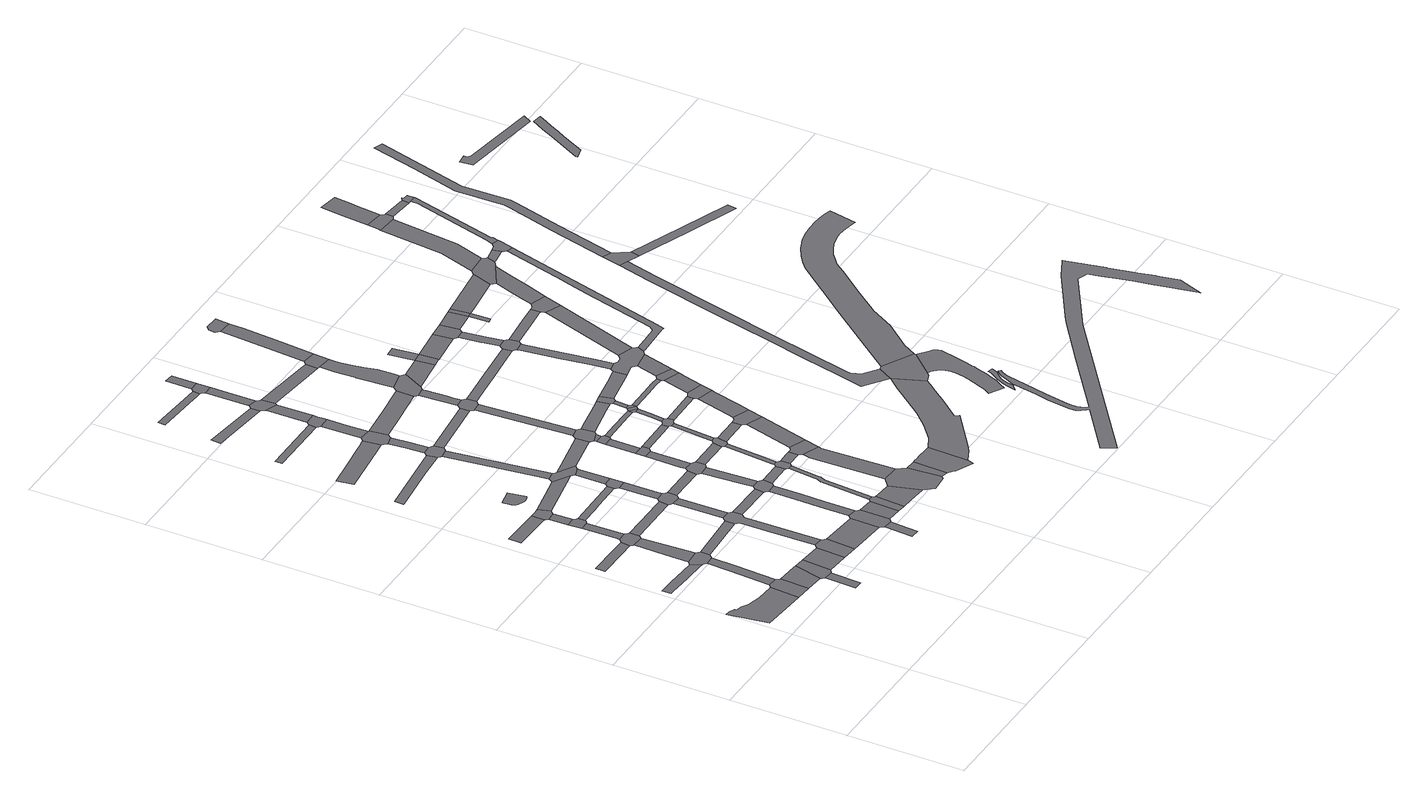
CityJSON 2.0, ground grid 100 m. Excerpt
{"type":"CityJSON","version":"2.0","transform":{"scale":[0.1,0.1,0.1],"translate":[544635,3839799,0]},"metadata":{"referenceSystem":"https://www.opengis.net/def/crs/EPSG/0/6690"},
"CityObjects":{
"road1":{"type":"Road","attributes":{"RoadStructureAttribute.sectionType":"1"},"geometry":[{"type":"MultiSurface","lod":"1","boundaries":[[[0,1,2,3,4,5,6,7,8,9]]]}]},
"road2":{"type":"Road","attributes":{"RoadStructureAttribute.sectionType":"1"},"geometry":[{"type":"MultiSurface","lod":"1","boundaries":[[[10,11,12,13,14,15,16,17]]]}]},
"road3":{"type":"Road","geometry":[{"type":"MultiSurface","lod":"1","boundaries":[[[18,19,20,9,8,21,22,23,24]]]}]},
"road4":{"type":"Road","attributes":{"RoadStructureAttribute.sectionType":"1"},"geometry":[{"type":"MultiSurface","lod":"1","boundaries":[[[25,26,27,28,29,18,24]]]}]},
"road5":{"type":"Road","attributes":{"RoadStructureAttribute.sectionType":"1"},"geometry":[{"type":"MultiSurface","lod":"1","boundaries":[[[30,31,32,33,34,35,36,37,38,39]]]}]},
"road6":{"type":"Road","attributes":{"RoadStructureAttribute.sectionType":"1"},"geometry":[{"type":"MultiSurface","lod":"1","boundaries":[[[40,22,21,41,42]]]}]},
"road7":{"type":"Road","attributes":{"RoadStructureAttribute.sectionType":"1"},"geometry":[{"type":"MultiSurface","lod":"1","boundaries":[[[43,44,45,46]]]}]},
"road8":{"type":"Road","geometry":[{"type":"MultiSurface","lod":"1","boundaries":[[[47,48,17,16,49,28,27,50,51]]]}]},
"road9":{"type":"Road","geometry":[{"type":"MultiSurface","lod":"1","boundaries":[[[42,41,52,43,46,53,54,55]]]}]},
"road10":{"type":"Road","attributes":{"RoadStructureAttribute.sectionType":"1"},"geometry":[{"type":"MultiSurface","lod":"1","boundaries":[[[56,57,48,47,58]]]}]},
"road11":{"type":"Road","attributes":{"RoadStructureAttribute.sectionType":"1"},"geometry":[{"type":"MultiSurface","lod":"1","boundaries":[[[59,60,61,62,63]]]}]},
"road12":{"type":"Road","geometry":[{"type":"MultiSurface","lod":"1","boundaries":[[[64,39,38,65,56,58,66,67,68,69]]]}]},
"road13":{"type":"Road","attributes":{"RoadStructureAttribute.sectionType":"1"},"geometry":[{"type":"MultiSurface","lod":"1","boundaries":[[[55,54,70,71]]]}]},
"road14":{"type":"Road","attributes":{"RoadStructureAttribute.sectionType":"1"},"geometry":[{"type":"MultiSurface","lod":"1","boundaries":[[[72,73,74,75,76,64,69]]]}]},
"road15":{"type":"Road","geometry":[{"type":"MultiSurface","lod":"1","boundaries":[[[77,78,79,75,74,80,81,82]]]}]},
"road16":{"type":"Road","attributes":{"RoadStructureAttribute.sectionType":"1"},"geometry":[{"type":"MultiSurface","lod":"1","boundaries":[[[83,51,50,84]]]}]},
"road17":{"type":"Road","attributes":{"RoadStructureAttribute.sectionType":"1"},"geometry":[{"type":"MultiSurface","lod":"1","boundaries":[[[85,86,79,78]]]}]},
"road18":{"type":"Road","geometry":[{"type":"MultiSurface","lod":"1","boundaries":[[[87,88,89,71,70,90,91,92,93,94]]]}]},
"road19":{"type":"Road","geometry":[{"type":"MultiSurface","lod":"1","boundaries":[[[95,96,97,98,63,62,99,100,86,85,101,102,103]]]}]},
"road20":{"type":"Road","attributes":{"RoadStructureAttribute.sectionType":"1"},"geometry":[{"type":"MultiSurface","lod":"1","boundaries":[[[104,105,106,107,108,67,66,109,110,111,112]]]}]},
"road21":{"type":"Road","attributes":{"RoadStructureAttribute.sectionType":"1"},"geometry":[{"type":"MultiSurface","lod":"1","boundaries":[[[113,114,115,116,83,84,117,118,87,94,119,120,121,122,123]]]}]},
"road22":{"type":"Road","geometry":[{"type":"MultiSurface","lod":"1","boundaries":[[[124,125,126,127,128,129,130,131,132,133,134,135,136,137]]]}]},
"road23":{"type":"Road","attributes":{"RoadStructureAttribute.sectionType":"1"},"geometry":[{"type":"MultiSurface","lod":"1","boundaries":[[[91,90,138,139]]]}]},
"road24":{"type":"Road","attributes":{"RoadStructureAttribute.sectionType":"1"},"geometry":[{"type":"MultiSurface","lod":"1","boundaries":[[[140,82,81,141,142,143]]]}]},
"road25":{"type":"Road","attributes":{"RoadStructureAttribute.sectionType":"1"},"geometry":[{"type":"MultiSurface","lod":"1","boundaries":[[[144,145,146,147,148,149,150]]]}]},
"road26":{"type":"Road","attributes":{"RoadStructureAttribute.sectionType":"1"},"geometry":[{"type":"MultiSurface","lod":"1","boundaries":[[[151,152,95,103,153,154,155]]]}]},
"road27":{"type":"Road","attributes":{"RoadStructureAttribute.sectionType":"1"},"geometry":[{"type":"MultiSurface","lod":"1","boundaries":[[[156,157,114,113,158,159]]]}]},
"road28":{"type":"Road","attributes":{"RoadStructureAttribute.sectionType":"1"},"geometry":[{"type":"MultiSurface","lod":"1","boundaries":[[[160,161,162,163]]]}]},
"road29":{"type":"Road","geometry":[{"type":"MultiSurface","lod":"1","boundaries":[[[164,112,111,165,156,159,166,167,168,169]]]}]},
"road30":{"type":"Road","attributes":{"RoadStructureAttribute.sectionType":"1"},"geometry":[{"type":"MultiSurface","lod":"1","boundaries":[[[170,171,172,173,174,175,176,177,178,179,180]]]}]},
"road31":{"type":"Road","geometry":[{"type":"MultiSurface","lod":"1","boundaries":[[[181,182,183,139,138,160,163,184,185,186,187,188]]]}]},
"road32":{"type":"Road","attributes":{"RoadStructureAttribute.sectionType":"1"},"geometry":[{"type":"MultiSurface","lod":"1","boundaries":[[[189,190,191,192,193,164,169]]]}]},
"road33":{"type":"Road","geometry":[{"type":"MultiSurface","lod":"1","boundaries":[[[123,122,194,195]]]}]},
"road34":{"type":"Road","geometry":[{"type":"MultiSurface","lod":"1","boundaries":[[[196,197,198,140,143,199,200,191,190]]]}]},
"road35":{"type":"Road","attributes":{"RoadStructureAttribute.sectionType":"1"},"geometry":[{"type":"MultiSurface","lod":"1","boundaries":[[[201,202,203,204]]]}]},
"road36":{"type":"Road","attributes":{"RoadStructureAttribute.sectionType":"1"},"geometry":[{"type":"MultiSurface","lod":"1","boundaries":[[[186,185,205,206]]]}]},
"road37":{"type":"Road","geometry":[{"type":"MultiSurface","lod":"1","boundaries":[[[207,208,209,210,151,155,211,212,213,214,215,216]]]}]},
"road38":{"type":"Road","attributes":{"RoadStructureAttribute.sectionType":"1"},"geometry":[{"type":"MultiSurface","lod":"1","boundaries":[[[217,218,214,213,219,197,196]]]}]},
"road39":{"type":"Road","attributes":{"RoadStructureAttribute.sectionType":"1"},"geometry":[{"type":"MultiSurface","lod":"1","boundaries":[[[220,221,222,223,224,225,226,227,181,188]]]}]},
"road40":{"type":"Road","attributes":{"RoadStructureAttribute.sectionType":"1"},"geometry":[{"type":"MultiSurface","lod":"1","boundaries":[[[228,229,230,231,232,209,208]]]}]},
"road41":{"type":"Road","attributes":{"RoadStructureAttribute.sectionType":"1"},"geometry":[{"type":"MultiSurface","lod":"1","boundaries":[[[167,166,233,234,235]]]}]},
"road42":{"type":"Road","geometry":[{"type":"MultiSurface","lod":"1","boundaries":[[[236,206,205,237,238,239]]]}]},
"road43":{"type":"Road","geometry":[{"type":"MultiSurface","lod":"1","boundaries":[[[240,241,242,144,150,243,229,228,244,245]]]}]},
"road44":{"type":"Road","geometry":[{"type":"MultiSurface","lod":"1","boundaries":[[[246,247,195,194,248,249,224,223,250,251,252,253]]]}]},
"road45":{"type":"Road","attributes":{"RoadStructureAttribute.sectionType":"1"},"geometry":[{"type":"MultiSurface","lod":"1","boundaries":[[[254,255,256,257,258,242,241]]]}]},
"road46":{"type":"Road","attributes":{"RoadStructureAttribute.sectionType":"1"},"geometry":[{"type":"MultiSurface","lod":"1","boundaries":[[[259,260,261,262]]]}]},
"road47":{"type":"Road","geometry":[{"type":"MultiSurface","lod":"1","boundaries":[[[263,264,170,180,265,257,256,266,267,268]]]}]},
"road48":{"type":"Road","attributes":{"RoadStructureAttribute.sectionType":"1"},"geometry":[{"type":"MultiSurface","lod":"1","boundaries":[[[269,270,271,272,246,253]]]}]},
"road49":{"type":"Road","attributes":{"RoadStructureAttribute.sectionType":"1"},"geometry":[{"type":"MultiSurface","lod":"1","boundaries":[[[273,274,275,216,215,276]]]}]},
"road50":{"type":"Road","attributes":{"RoadStructureAttribute.sectionType":"1"},"geometry":[{"type":"MultiSurface","lod":"1","boundaries":[[[277,238,237,278,279,280]]]}]},
"road51":{"type":"Road","attributes":{"RoadStructureAttribute.sectionType":"1"},"geometry":[{"type":"MultiSurface","lod":"1","boundaries":[[[281,282,283,263,268]]]}]},
"road52":{"type":"Road","geometry":[{"type":"MultiSurface","lod":"1","boundaries":[[[284,285,235,234,271,270,286,287,288]]]}]},
"road53":{"type":"Road","attributes":{"RoadStructureAttribute.sectionType":"1"},"geometry":[{"type":"MultiSurface","lod":"1","boundaries":[[[289,290,291,292,293,294,236,239,295,296,297,298,299,300]]]}]},
"road54":{"type":"Road","attributes":{"RoadStructureAttribute.sectionType":"1"},"geometry":[{"type":"MultiSurface","lod":"1","boundaries":[[[301,302,303,304,305,306]]]}]},
"road55":{"type":"Road","attributes":{"RoadStructureAttribute.sectionType":"1"},"geometry":[{"type":"MultiSurface","lod":"1","boundaries":[[[307,308,252,251,309,310]]]}]},
"road56":{"type":"Road","geometry":[{"type":"MultiSurface","lod":"1","boundaries":[[[311,312,313,314,315,204,203,283,282]]]}]},
"road57":{"type":"Road","attributes":{"RoadStructureAttribute.sectionType":"1"},"geometry":[{"type":"MultiSurface","lod":"1","boundaries":[[[316,317,318,284,288,319,320,321,322,323,324,325]]]}]},
"road58":{"type":"Road","attributes":{"RoadStructureAttribute.sectionType":"1"},"geometry":[{"type":"MultiSurface","lod":"1","boundaries":[[[326,327,314,313,328]]]}]},
"road59":{"type":"Road","geometry":[{"type":"MultiSurface","lod":"1","boundaries":[[[329,316,325,330,331,332]]]}]},
"road60":{"type":"Road","attributes":{"RoadStructureAttribute.sectionType":"1"},"geometry":[{"type":"MultiSurface","lod":"1","boundaries":[[[333,334,245,244,335]]]}]},
"road61":{"type":"Road","geometry":[{"type":"MultiSurface","lod":"1","boundaries":[[[336,280,279,337,338,339,340,341,342]]]}]},
"road62":{"type":"Road","geometry":[{"type":"MultiSurface","lod":"1","boundaries":[[[343,344,307,310,345,289,300,346,347,348,349,350,351,352,353]]]}]},
"road63":{"type":"Road","geometry":[{"type":"MultiSurface","lod":"1","boundaries":[[[354,262,261,326,328,355,356,357,358]]]}]},
"road64":{"type":"Road","attributes":{"RoadStructureAttribute.sectionType":"1"},"geometry":[{"type":"MultiSurface","lod":"1","boundaries":[[[359,329,332,360,361]]]}]},
"road65":{"type":"Road","attributes":{"RoadStructureAttribute.sectionType":"1"},"geometry":[{"type":"MultiSurface","lod":"1","boundaries":[[[362,287,286,363,364]]]}]},
"road66":{"type":"Road","geometry":[{"type":"MultiSurface","lod":"1","boundaries":[[[365,359,361,366,367,368]]]}]},
"road67":{"type":"Road","attributes":{"RoadStructureAttribute.sectionType":"1"},"geometry":[{"type":"MultiSurface","lod":"1","boundaries":[[[369,370,371,354,358,372,373,374]]]}]},
"road68":{"type":"Road","attributes":{"RoadStructureAttribute.sectionType":"1"},"geometry":[{"type":"MultiSurface","lod":"1","boundaries":[[[375,376,365,368]]]}]},
"road69":{"type":"Road","attributes":{"RoadStructureAttribute.sectionType":"1"},"geometry":[{"type":"MultiSurface","lod":"1","boundaries":[[[377,378,379,380,267,266,381,382]]]}]},
"road70":{"type":"Road","attributes":{"RoadStructureAttribute.sectionType":"1"},"geometry":[{"type":"MultiSurface","lod":"1","boundaries":[[[383,384,385,386,387,343,353]]]}]},
"road71":{"type":"Road","geometry":[{"type":"MultiSurface","lod":"1","boundaries":[[[388,389,390,391,273,276,392,376,375,393,394,395]]]}]},
"road72":{"type":"Road","attributes":{"RoadStructureAttribute.sectionType":"1"},"geometry":[{"type":"MultiSurface","lod":"1","boundaries":[[[396,397,398,399,350,349,400,401]]]}]},
"road73":{"type":"Road","geometry":[{"type":"MultiSurface","lod":"1","boundaries":[[[402,403,306,305,404,405,406,369,374,407]]]}]},
"road74":{"type":"Road","attributes":{"RoadStructureAttribute.sectionType":"1"},"geometry":[{"type":"MultiSurface","lod":"1","boundaries":[[[408,409,336,342,410,411]]]}]},
"road75":{"type":"Road","geometry":[{"type":"MultiSurface","lod":"1","boundaries":[[[341,340,412,413]]]}]},
"road76":{"type":"Road","attributes":{"RoadStructureAttribute.sectionType":"1"},"geometry":[{"type":"MultiSurface","lod":"1","boundaries":[[[414,415,331,330,416,417]]]}]},
"road77":{"type":"Road","attributes":{"RoadStructureAttribute.sectionType":"1"},"geometry":[{"type":"MultiSurface","lod":"1","boundaries":[[[418,402,407,419]]]}]},
"road78":{"type":"Road","geometry":[{"type":"MultiSurface","lod":"1","boundaries":[[[420,421,422,423,424,425,364,363,386,385,426,427,428]]]}]},
"road79":{"type":"Road","attributes":{"RoadStructureAttribute.sectionType":"1"},"geometry":[{"type":"MultiSurface","lod":"1","boundaries":[[[429,430,431,432,433,390,389]]]}]},
"road80":{"type":"Road","geometry":[{"type":"MultiSurface","lod":"1","boundaries":[[[434,435,396,401,436,408,411,437]]]}]},
"road81":{"type":"Road","geometry":[{"type":"MultiSurface","lod":"1","boundaries":[[[438,439,440,441,442,413,412,443,444,445,446,447,448]]]}]},
"road82":{"type":"Road","attributes":{"RoadStructureAttribute.sectionType":"1"},"geometry":[{"type":"MultiSurface","lod":"1","boundaries":[[[449,450,451,367,366,452,453,454,455,456]]]}]},
"road83":{"type":"Road","attributes":{"RoadStructureAttribute.sectionType":"1"},"geometry":[{"type":"MultiSurface","lod":"1","boundaries":[[[457,458,459,460,461,462,463,464,465,423,422]]]}]},
"road84":{"type":"Road","geometry":[{"type":"MultiSurface","lod":"1","boundaries":[[[466,467,468,469,333,335,470,431,430,471,472,473]]]}]},
"road85":{"type":"Road","attributes":{"RoadStructureAttribute.sectionType":"1"},"geometry":[{"type":"MultiSurface","lod":"1","boundaries":[[[474,356,355,475,476,477]]]}]},
"road86":{"type":"Road","attributes":{"RoadStructureAttribute.sectionType":"1"},"geometry":[{"type":"MultiSurface","lod":"1","boundaries":[[[478,428,427,479]]]}]},
"road87":{"type":"Road","attributes":{"RoadStructureAttribute.sectionType":"1"},"geometry":[{"type":"MultiSurface","lod":"1","boundaries":[[[480,481,482,483,395,394,484,485]]]}]},
"road88":{"type":"Road","attributes":{"RoadStructureAttribute.sectionType":"1"},"geometry":[{"type":"MultiSurface","lod":"1","boundaries":[[[486,487,488,489,490,491,492,493,468,467]]]}]},
"road89":{"type":"Road","geometry":[{"type":"MultiSurface","lod":"1","boundaries":[[[494,495,414,417,462,461,496,497,498,499]]]}]},
"road90":{"type":"Road","attributes":{"RoadStructureAttribute.sectionType":"1"},"geometry":[{"type":"MultiSurface","lod":"1","boundaries":[[[500,434,437,501]]]}]},
"road91":{"type":"Road","attributes":{"RoadStructureAttribute.sectionType":"1"},"geometry":[{"type":"MultiSurface","lod":"1","boundaries":[[[502,503,504,505,494,499]]]}]},
"road92":{"type":"Road","geometry":[{"type":"MultiSurface","lod":"1","boundaries":[[[506,507,377,382,508,509,492,491,510,511,512]]]}]},
"road93":{"type":"Road","geometry":[{"type":"MultiSurface","lod":"1","boundaries":[[[456,455,513,514,515,516,504,503,517,518,519]]]}]},
"road94":{"type":"Road","attributes":{"RoadStructureAttribute.sectionType":"1"},"geometry":[{"type":"MultiSurface","lod":"1","boundaries":[[[520,519,518,521]]]}]},
"road95":{"type":"Road","geometry":[{"type":"MultiSurface","lod":"1","boundaries":[[[522,523,524,520,521,525]]]}]},
"road96":{"type":"Road","attributes":{"RoadStructureAttribute.sectionType":"1"},"geometry":[{"type":"MultiSurface","lod":"1","boundaries":[[[526,527,524,523]]]}]},
"road97":{"type":"Road","geometry":[{"type":"MultiSurface","lod":"1","boundaries":[[[528,529,530,478,479,531,500,501,532]]]}]},
"road98":{"type":"Road","geometry":[{"type":"MultiSurface","lod":"1","boundaries":[[[533,534,480,485,535,527,526,536,537,538]]]}]},
"road99":{"type":"Road","attributes":{"RoadStructureAttribute.sectionType":"1"},"geometry":[{"type":"MultiSurface","lod":"1","boundaries":[[[539,540,541,542,543,507,506,544,545,546,547,548,549,550,551]]]}]},
"road100":{"type":"Road","attributes":{"RoadStructureAttribute.sectionType":"1"},"geometry":[{"type":"MultiSurface","lod":"1","boundaries":[[[552,498,497,553]]]}]},
"road101":{"type":"Road","attributes":{"RoadStructureAttribute.sectionType":"1"},"geometry":[{"type":"MultiSurface","lod":"1","boundaries":[[[554,512,511,555]]]}]},
"road102":{"type":"Road","geometry":[{"type":"MultiSurface","lod":"1","boundaries":[[[556,557,477,476,539,551,558]]]}]},
"road103":{"type":"Road","attributes":{"RoadStructureAttribute.sectionType":"1"},"geometry":[{"type":"MultiSurface","lod":"1","boundaries":[[[559,560,528,532,561,562,563]]]}]},
"road104":{"type":"Road","attributes":{"RoadStructureAttribute.sectionType":"1"},"geometry":[{"type":"MultiSurface","lod":"1","boundaries":[[[564,565,566,473,472,567,568,569,570,571]]]}]},
"road105":{"type":"Road","attributes":{"RoadStructureAttribute.sectionType":"1"},"geometry":[{"type":"MultiSurface","lod":"1","boundaries":[[[572,573,574,575,525,521,576,577,578,579,580]]]}]},
"road106":{"type":"Road","attributes":{"RoadStructureAttribute.sectionType":"1"},"geometry":[{"type":"MultiSurface","lod":"1","boundaries":[[[581,582,583,533,538,584]]]}]},
"road107":{"type":"Road","geometry":[{"type":"MultiSurface","lod":"1","boundaries":[[[585,586,552,553,587,559,563,588]]]}]},
"road108":{"type":"Road","attributes":{"RoadStructureAttribute.sectionType":"1"},"geometry":[{"type":"MultiSurface","lod":"1","boundaries":[[[589,590,556,558,591,592,593]]]}]},
"road109":{"type":"Road","geometry":[{"type":"MultiSurface","lod":"1","boundaries":[[[594,554,555,595,596]]]}]},
"road110":{"type":"Road","attributes":{"RoadStructureAttribute.sectionType":"1"},"geometry":[{"type":"MultiSurface","lod":"1","boundaries":[[[597,598,599,600,601,602,448,447,603,604,605,606,607,608,609,610,611]]]}]},
"road111":{"type":"Road","attributes":{"RoadStructureAttribute.sectionType":"1"},"geometry":[{"type":"MultiSurface","lod":"1","boundaries":[[[612,613,614,615,554,594]]]}]},
"road112":{"type":"Road","attributes":{"RoadStructureAttribute.sectionType":"1"},"geometry":[{"type":"MultiSurface","lod":"1","boundaries":[[[616,617,585,588,618,619,620]]]}]},
"road113":{"type":"Road","geometry":[{"type":"MultiSurface","lod":"1","boundaries":[[[621,622,623,624,625,589,593,626]]]}]},
"road114":{"type":"Road","geometry":[{"type":"MultiSurface","lod":"1","boundaries":[[[627,628,629,580,579,630,616,620,631]]]}]},
"road115":{"type":"Road","attributes":{"RoadStructureAttribute.sectionType":"1"},"geometry":[{"type":"MultiSurface","lod":"1","boundaries":[[[632,594,596,633]]]}]},
"road116":{"type":"Road","attributes":{"RoadStructureAttribute.sectionType":"1"},"geometry":[{"type":"MultiSurface","lod":"1","boundaries":[[[634,635,636,637,638,639,640,641,642,643,644]]]}]},
"road117":{"type":"Road","attributes":{"RoadStructureAttribute.sectionType":"1"},"geometry":[{"type":"MultiSurface","lod":"1","boundaries":[[[645,646,627,631]]]}]},
"road118":{"type":"Road","geometry":[{"type":"MultiSurface","lod":"1","boundaries":[[[647,648,649,644,643,581,584,650,651,652,646,645,653,654,655,656,657]]]}]},
"road119":{"type":"Road","geometry":[{"type":"MultiSurface","lod":"1","boundaries":[[[658,659,660,661,662,564,571,663,638,637,664,665,666]]]}]},
"road120":{"type":"Road","attributes":{"RoadStructureAttribute.sectionType":"1"},"geometry":[{"type":"MultiSurface","lod":"1","boundaries":[[[667,668,669,670,671,672,661,660]]]}]},
"road121":{"type":"Road","geometry":[{"type":"MultiSurface","lod":"1","boundaries":[[[673,632,633,669,668,674,675]]]}]},
"road122":{"type":"Road","attributes":{"RoadStructureAttribute.sectionType":"1"},"geometry":[{"type":"MultiSurface","lod":"1","boundaries":[[[676,677,673,675,678,679]]]}]},
"road123":{"type":"Road","attributes":{"RoadStructureAttribute.sectionType":"1"},"geometry":[{"type":"MultiSurface","lod":"1","boundaries":[[[680,681,666,665,682,683]]]}]},
"road124":{"type":"Road","geometry":[{"type":"MultiSurface","lod":"1","boundaries":[[[684,685,686,687,688,689,690,691,692,693,694,695,696,697,698,699,700,701,702,703,704,705,706,707,708]]]}]},
"road125":{"type":"Road","geometry":[{"type":"MultiSurface","lod":"1","boundaries":[[[709,710,597,611,711,712,713,714]]]}]},
"road126":{"type":"Road","geometry":[{"type":"MultiSurface","lod":"1","boundaries":[[[715,716,717,718,719,720,679]]]}]},
"road127":{"type":"Road","attributes":{"RoadStructureAttribute.sectionType":"1"},"geometry":[{"type":"MultiSurface","lod":"1","boundaries":[[[721,647,657,722]]]}]},
"road128":{"type":"Road","attributes":{"function":"1","RoadStructureAttribute.sectionType":"1"},"geometry":[{"type":"MultiSurface","lod":"1","boundaries":[[[723,724,725,726,727,728,729,730,731,732,733,734,735,736,737,738,739,713,712,740,741,742,743,744,745,746,747,748,749,750,751,752,753,754,755]]]}]},
"road129":{"type":"Road","geometry":[{"type":"MultiSurface","lod":"1","boundaries":[[[756,676,679,720]]]}]},
"road130":{"type":"Road","geometry":[{"type":"MultiSurface","lod":"1","boundaries":[[[757,758,759,760,680,683,761,721,722,762]]]}]},
"road131":{"type":"Road","attributes":{"RoadStructureAttribute.sectionType":"1"},"geometry":[{"type":"MultiSurface","lod":"1","boundaries":[[[763,764,765,766,767,768,769,597,710,770,771,772,773,774,775,776]]]}]},
"road132":{"type":"Road","attributes":{"RoadStructureAttribute.sectionType":"1"},"geometry":[{"type":"MultiSurface","lod":"1","boundaries":[[[777,756,720,778,779]]]}]},
"road133":{"type":"Road","attributes":{"RoadStructureAttribute.sectionType":"1"},"geometry":[{"type":"MultiSurface","lod":"1","boundaries":[[[780,781,782,783,784,785,786,655,654,787,788,789,790,791,792,793,794,795]]]}]},
"road134":{"type":"Road","attributes":{"RoadStructureAttribute.sectionType":"1"},"geometry":[{"type":"MultiSurface","lod":"1","boundaries":[[[796,797,798,799,800,801,757,762]]]}]},
"road135":{"type":"Road","attributes":{"RoadStructureAttribute.sectionType":"1"},"geometry":[{"type":"MultiSurface","lod":"1","boundaries":[[[802,803,804,805,806,807,808,809,810,811,812,813,814,815,816,817,818,819,820,821,822,823,824,825,826,827,828,829,830,831,832,833,834,835,836,837,838,839,840,841,842,843,844,845,846,847,848,849,850,851,852,853,854,855,856,857,858,859,860,861,862,863,864,865,866,867,868]]]}]},
"road136":{"type":"Road","geometry":[{"type":"MultiSurface","lod":"1","boundaries":[[[869,870,871,777,779,799,798,872,873,874]]]}]},
"road137":{"type":"Road","attributes":{"RoadStructureAttribute.sectionType":"1"},"geometry":[{"type":"MultiSurface","lod":"1","boundaries":[[[875,874,873,876,877]]]}]},
"road138":{"type":"Road","attributes":{"RoadStructureAttribute.sectionType":"1"},"geometry":[{"type":"MultiSurface","lod":"1","boundaries":[[[878,879,871,870,880,881,882]]]}]},
"road139":{"type":"Road","attributes":{"RoadStructureAttribute.sectionType":"1"},"geometry":[{"type":"MultiSurface","lod":"1","boundaries":[[[883,884,885,886,887,888,889,890,891,892,893,894,895,896,709,714,897,898,899,900,901,902,903,904,905,906,907,908,909,910,911,912,913]]]}]},
"road140":{"type":"Road","geometry":[{"type":"MultiSurface","lod":"1","boundaries":[[[914,915,875,877,916,917,780,795,918,919,920]]]}]},
"road141":{"type":"Road","geometry":[{"type":"MultiSurface","lod":"1","boundaries":[[[921,763,776,922,923,924]]]}]},
"road142":{"type":"Road","geometry":[{"type":"MultiSurface","lod":"1","boundaries":[[[925,926,878,882,927,928,929,930,931]]]}]},
"road143":{"type":"Road","attributes":{"RoadStructureAttribute.sectionType":"1"},"geometry":[{"type":"MultiSurface","lod":"1","boundaries":[[[932,933,925,931,934,935,936,937]]]}]},
"road144":{"type":"Road","attributes":{"RoadStructureAttribute.sectionType":"1"},"geometry":[{"type":"MultiSurface","lod":"1","boundaries":[[[938,939,940,914,920,941,942,943]]]}]},
"road145":{"type":"Road","attributes":{"RoadStructureAttribute.sectionType":"1"},"geometry":[{"type":"MultiSurface","lod":"1","boundaries":[[[929,928,944,945]]]}]},
"road146":{"type":"Road","attributes":{"RoadStructureAttribute.sectionType":"1"},"geometry":[{"type":"MultiSurface","lod":"1","boundaries":[[[946,947,948,949,923,922]]]}]},
"road147":{"type":"Road","geometry":[{"type":"MultiSurface","lod":"1","boundaries":[[[950,945,944,938,943,951,952,953,954]]]}]},
"road148":{"type":"Road","attributes":{"RoadStructureAttribute.sectionType":"1"},"geometry":[{"type":"MultiSurface","lod":"1","boundaries":[[[955,956,957,958,959,960,961,921,924,962,963,964,965,966,967,968,969]]]}]},
"road149":{"type":"Road","geometry":[{"type":"MultiSurface","lod":"1","boundaries":[[[970,971,972,973,974,975,976]]]}]},
"road150":{"type":"Road","geometry":[{"type":"MultiSurface","lod":"1","boundaries":[[[977,978,979,980,981,982,983,984,985,986,987,988,989]]]}]}
},
"vertices":[
[327,1452,0],[207,1481,0],[148,1514,0],[95,1524,0],[96,1540,0],[45,1563,0],[6,1567,0],[62,1225,0],[466,1190,0],[480,1439,0],
[193,2136,0],[58,2143,0],[59,2063,0],[189,2056,0],[193,2056,0],[465,2042,0],[515,2040,0],[462,2122,0],
[511,1464,0],[509,1463,0],[486,1444,0],[604,1178,0],[618,1426,0],[607,1440,0],[593,1457,0],
[593,1458,0],[612,1818,0],[623,2020,0],[542,2010,0],[531,1817,0],
[478,2720,0],[476,2720,0],[362,2721,0],[85,2725,0],[81,2643,0],[361,2641,0],[362,2641,0],[466,2640,0],[471,2640,0],[487,2719,0],
[800,1410,0],[764,1165,0],[828,1408,0],
[792,1133,0],[777,870,0],[856,869,0],[871,1129,0],
[623,2154,0],[493,2145,0],[523,2031,0],[651,2049,0],[657,2130,0],
[774,1154,0],[898,1148,0],[903,1151,0],[924,1400,0],
[499,2615,0],[496,2345,0],[602,2612,0],
[455,3483,0],[129,3492,0],[123,3382,0],[475,3373,0],[478,3482,0],
[517,2748,0],[491,2622,0],[626,2641,0],[627,2722,0],[604,2741,0],[597,2748,0],
[1099,1134,0],[1114,1384,0],
[597,2749,0],[595,2786,0],[588,3070,0],[509,3067,0],[517,2785,0],
[604,3166,0],[585,3186,0],[506,3183,0],[606,3086,0],[617,3097,0],[614,3157,0],
[1105,2162,0],[1106,2081,0],
[579,3353,0],[501,3344,0],
[1144,1411,0],[1136,1404,0],[1132,1400,0],[1239,1122,0],[1253,1371,0],[1226,1397,0],[1226,1401,0],[1226,1405,0],
[578,3489,0],[568,3487,0],[554,3484,0],[536,3481,0],[480,3367,0],[499,3347,0],[579,3357,0],[585,3364,0],[605,3384,0],
[1098,2723,0],[1010,2722,0],[960,2722,0],[955,2722,0],[777,2722,0],[641,2641,0],[955,2642,0],[1096,2643,0],[1101,2723,0],
[1213,2194,0],[1133,2193,0],[1133,2192,0],[1125,2183,0],[1136,2055,0],[1139,1823,0],[1219,1824,0],[1216,2059,0],[1235,2080,0],[1243,2089,0],[1240,2168,0],
[530,3755,0],[540,3687,0],[548,3670,0],[556,3657,0],[568,3645,0],[606,3628,0],[624,3621,0],[639,3621,0],[676,3629,0],[686,3634,0],[688,3641,0],[662,3788,0],[657,3788,0],[532,3765,0],
[1575,1092,0],[1581,1341,0],
[1095,3163,0],[770,3099,0],[840,3100,0],[1097,3104,0],
[820,4562,0],[167,4488,0],[158,4406,0],[167,4407,0],[445,4439,0],[609,4457,0],[838,4477,0],
[956,3562,0],[777,3527,0],[1056,3470,0],[1072,3473,0],[1088,3476,0],
[1128,2616,0],[1131,2396,0],[1211,2397,0],[1209,2613,0],
[1603,1057,0],[1587,819,0],[1669,814,0],[1684,1052,0],
[1128,2751,0],[1109,2633,0],[1234,2643,0],[1237,2724,0],[1217,2744,0],[1208,2752,0],
[767,5081,0],[743,5078,0],[698,5072,0],[642,5064,0],[443,5038,0],[201,5006,0],[219,4861,0],[699,4921,0],[760,4929,0],[781,4932,0],[783,4932,0],
[1609,1370,0],[1602,1363,0],[1588,1349,0],[1688,1056,0],[1713,1078,0],[1714,1330,0],[1691,1356,0],[1689,1359,0],
[1206,2792,0],[1202,3075,0],[1123,3074,0],[1127,2855,0],[1128,2791,0],
[1580,2084,0],[1589,2163,0],
[1200,3195,0],[1121,3193,0],[1104,3174,0],[1106,3094,0],[1122,3075,0],
[214,5535,0],[213,5476,0],[760,5477,0],[763,5538,0],
[1840,1068,0],[1853,1319,0],
[1074,3595,0],[1054,3611,0],[975,3599,0],[960,3569,0],[1103,3463,0],[1116,3451,0],[1117,3451,0],[1195,3473,0],[1224,3502,0],[1085,3587,0],
[1195,3463,0],[1195,3471,0],[1121,3194,0],
[1689,1369,0],[1690,1623,0],[1691,1828,0],[1691,2056,0],[1611,2054,0],[1610,1828,0],[1610,1623,0],[1609,1376,0],
[944,4465,0],[865,4455,0],[946,3826,0],[963,3694,0],[975,3600,0],
[1542,2645,0],[1556,2645,0],[1562,2725,0],
[1872,1335,0],[1916,1062,0],[1929,1312,0],[1911,1331,0],
[946,4584,0],[925,4601,0],[845,4594,0],[856,4462,0],[971,4496,0],[957,4575,0],
[1614,2192,0],[1590,2164,0],[1585,2084,0],[1591,2077,0],[1711,2077,0],[1719,2086,0],[1726,2165,0],[1693,2191,0],
[913,4757,0],[901,4909,0],[901,4916,0],[822,4895,0],[833,4751,0],
[237,6094,0],[234,6014,0],[754,5951,0],[752,6031,0],
[794,5111,0],[775,5090,0],[797,4919,0],[925,4950,0],[904,5099,0],[899,5103,0],
[1688,2282,0],[1669,2624,0],[1587,2620,0],[1608,2277,0],
[1551,3676,0],[1188,3606,0],[1101,3590,0],[1556,3565,0],
[2014,1305,0],[2016,1055,0],[2176,1042,0],[2098,1299,0],
[894,5288,0],[891,5451,0],[789,5448,0],
[1586,2754,0],[1581,2748,0],[1701,2651,0],[1699,2731,0],[1665,2749,0],
[1952,2065,0],[1928,1831,0],[1926,1806,0],[1910,1771,0],[1909,1768,0],[1908,1765,0],[1947,1758,0],[1964,1798,0],[1965,1800,0],[1965,1802,0],[1968,1831,0],[1992,2064,0],
[255,6560,0],[252,6498,0],[661,6467,0],[681,6466,0],[741,6462,0],[745,6522,0],
[1929,2169,0],[1916,2169,0],[1839,2088,0],[1933,2089,0],
[891,5482,0],[890,5536,0],[889,5570,0],[787,5567,0],[770,5546,0],
[1586,3097,0],[1585,2795,0],[1586,2755,0],[1666,2751,0],[1666,2754,0],[1664,2796,0],[1664,2896,0],[1665,2996,0],[1666,3095,0],[1666,3097,0],
[782,5922,0],[782,5913,0],[884,5880,0],
[1586,3183,0],[1694,3124,0],[1693,3183,0],[1666,3183,0],
[1493,4635,0],[959,4575,0],[1498,4556,0],
[2173,1359,0],[2238,964,0],[2386,976,0],[2395,989,0],[2402,998,0],[2379,1282,0],[2327,1354,0],
[1950,2191,0],[1950,2189,0],[1938,2082,0],[1993,2068,0],[2006,2080,0],[2013,2087,0],[2016,2089,0],[2013,2169,0],[2010,2169,0],[2005,2176,0],[1990,2190,0],
[781,6061,0],[901,5900,0],[887,6016,0],[883,6019,0],[861,6043,0],
[1587,3441,0],[1667,3434,0],[1667,3441,0],
[1835,2731,0],[1966,2651,0],[1984,2731,0],
[1588,3519,0],[1685,3459,0],[1688,3500,0],[1668,3519,0],
[777,6431,0],[778,6286,0],[781,6069,0],[861,6059,0],[856,6287,0],[855,6431,0],
[1668,3565,0],[1588,3539,0],
[1477,5170,0],[1464,5169,0],[1170,5132,0],[905,5099,0],[1188,4983,0],[1470,5019,0],
[1991,2204,0],[2003,2348,0],[2025,2631,0],[1985,2630,0],[1951,2208,0],
[1681,3705,0],[1654,3727,0],[1575,3710,0],[1555,3682,0],[1562,3561,0],[1686,3581,0],[1698,3592,0],[1686,3702,0],
[2146,2173,0],[2130,2172,0],[2117,2172,0],[2108,2172,0],[2132,2092,0],[2147,2093,0],
[775,6549,0],[755,6531,0],[751,6461,0],[760,6451,0],[776,6432,0],[854,6550,0],
[2172,2061,0],[2154,1990,0],[2303,1977,0],[2311,2005,0],
[2461,982,0],[2474,1279,0],
[2018,3191,0],[1995,3190,0],[1996,3132,0],[2021,3132,0],
[774,6771,0],[852,6763,0],
[2050,2752,0],[2050,2753,0],[2048,2755,0],[2007,2751,0],[1999,2745,0],[1997,2743,0],[2044,2650,0],[2046,2652,0],[2063,2733,0],
[1634,4075,0],[1608,4536,0],[1528,4528,0],[1554,4070,0],[1575,3716,0],
[2207,2197,0],[2177,2173,0],[2161,2075,0],[2348,2140,0],
[2656,1273,0],[2554,1277,0],[2537,1276,0],[2485,1278,0],[2481,1278,0],[2496,958,0],[2518,943,0],[2669,870,0],[2679,902,0],[2686,923,0],[2697,1273,0],
[1992,3502,0],[1842,3501,0],[1691,3500,0],[1692,3459,0],[1843,3461,0],[1992,3463,0],[2063,3464,0],[2064,3501,0],
[2051,2789,0],[2051,2791,0],[2052,2800,0],[2053,2811,0],[2079,3117,0],[2038,3114,0],[2013,2814,0],[2012,2800,0],[2011,2793,0],
[1629,4652,0],[1600,4677,0],[1521,4669,0],[1496,4635,0],[1524,4532,0],[1608,4540,0],[1637,4571,0],[1630,4651,0],
[1431,5947,0],[1424,5841,0],[1460,5837,0],[1468,5942,0],
[2299,2736,0],[2300,2655,0],
[2064,3772,0],[1989,3758,0],[1927,3747,0],[1736,3711,0],[1991,3649,0],[2084,3664,0],
[1596,4752,0],[1594,4789,0],[1594,4804,0],[1584,4978,0],[1583,5003,0],[1583,5007,0],[1503,4994,0],[1515,4785,0],
[2056,3211,0],[2037,3192,0],[2100,3136,0],[2117,3137,0],[2116,3192,0],[2097,3212,0],
[2325,2625,0],[2465,2568,0],
[2107,3312,0],[2120,3445,0],[2081,3443,0],[2068,3316,0],
[1667,5245,0],[1507,5209,0],[1474,5016,0],[1498,4998,0],[1593,5018,0],[1611,5037,0],[1704,5214,0],
[2064,3463,0],[2065,3462,0],[2075,3450,0],[2080,3444,0],[2121,3450,0],[2122,3451,0],[2065,3501,0],
[2089,3524,0],[2145,3471,0],
[2129,3531,0],[2128,3532,0],[2089,3530,0],[2149,3512,0],
[2139,3649,0],[2100,3649,0],
[2361,2760,0],[2331,2736,0],[2315,2736,0],[2316,2636,0],[2502,2703,0],
[2128,3784,0],[2097,3778,0],[2099,3650,0],[2139,3651,0],[2139,3654,0],[2161,3677,0],
[1488,5834,0],[1488,5833,0],[1480,5703,0],[1490,5528,0],[1490,5521,0],[1667,5295,0],[1662,5433,0],[1638,5542,0],[1616,5642,0],[1611,5700,0],[1607,5735,0],[1606,5776,0],[1610,5820,0],
[2446,3198,0],[2441,3143,0],
[1905,5239,0],[1919,5075,0],
[1497,5970,0],[1483,5956,0],[1620,5955,0],
[2456,3110,0],[2371,2803,0],[2530,2805,0],[2593,3038,0],[2602,3070,0],
[2351,4730,0],[1980,4690,0],[1762,4666,0],[1657,4574,0],[1771,4587,0],[1981,4610,0],[2191,4633,0],[2357,4651,0],
[2477,3517,0],[2467,3517,0],[2466,3517,0],[2344,3515,0],[2344,3475,0],[2461,3477,0],[2467,3477,0],[2537,3473,0],[2544,3514,0],
[2474,3847,0],[2464,3846,0],[2333,3822,0],[2485,3736,0],
[2486,3218,0],[2451,3198,0],[2447,3131,0],[2632,3179,0],
[1555,6718,0],[1522,6294,0],[1647,6295,0],[1670,6595,0],[1676,6707,0],
[1989,5249,0],[1976,5083,0],[2002,5086,0],
[3379,1957,0],[3282,1844,0],[3251,1805,0],[3061,1563,0],[2946,1442,0],[2809,1327,0],[2687,927,0],[2802,980,0],[2864,1021,0],[3188,1263,0],[3159,1297,0],[3296,1459,0],[3389,1580,0],[3442,1648,0],[3479,1697,0],
[1982,5299,0],[1962,5465,0],[1877,5460,0],[1897,5298,0],
[2551,3453,0],[2533,3387,0],[2678,3348,0],[2689,3389,0],[2692,3400,0],
[1562,6837,0],[1539,6814,0],[1531,6806,0],[1524,6747,0],[1539,6733,0],[1683,6827,0],
[2574,3532,0],[2572,3531,0],[2549,3514,0],[2542,3466,0],[2712,3476,0],
[2273,5284,0],[2293,5119,0],
[2552,4060,0],[2525,4255,0],[2476,4605,0],[2472,4634,0],[2392,4625,0],[2396,4594,0],[2438,4294,0],[2473,4049,0],[2496,3884,0],[2496,3881,0],[2574,3898,0],
[2786,3747,0],[2627,3721,0],
[2682,3914,0],[2647,3880,0],[2606,3874,0],[2594,3756,0],[2598,3752,0],[2625,3723,0],[2788,3749,0],[2819,3773,0],[2845,3834,0],[2840,3844,0],[2824,3872,0],
[2483,4744,0],[2454,4769,0],[2454,4771,0],[2373,4762,0],[2372,4760,0],[2392,4628,0],[2493,4663,0],[2494,4664,0],[2484,4744,0],
[2433,4916,0],[2406,5105,0],[2327,5094,0],[2328,5093,0],[2352,4913,0],[2354,4905,0],
[2409,5300,0],[2405,5106,0],[2429,5136,0],
[2596,5324,0],[2432,5303,0],[2592,5156,0],[2610,5158,0],
[2913,4790,0],[2772,4775,0],[2780,4695,0],[2922,4710,0],
[3806,1336,0],[3798,1317,0],[3788,1300,0],[3765,1268,0],[3745,1236,0],[3734,1213,0],[3714,1167,0],[3701,1122,0],[3686,1056,0],[3723,1092,0],[3731,1093,0],[3738,1133,0],[3744,1156,0],[3750,1175,0],[3756,1193,0],[3762,1206,0],[3768,1217,0],[3774,1227,0],[3783,1239,0],[3791,1247,0],[3814,1272,0],[3825,1283,0],[3837,1299,0],[3854,1340,0],[3810,1351,0],
[3487,2093,0],[3456,2086,0],[3548,1721,0],[3574,1748,0],[3751,1940,0],[3750,1953,0],
[2617,4991,0],[2617,4987,0],[2638,4991,0],[2659,4995,0],[2653,5162,0],[2653,5164,0],
[2933,4670,0],[3071,4616,0],
[3702,1197,0],[3731,1245,0],[3753,1300,0],[3772,1345,0],[3775,1353,0],[3784,1382,0],[3792,1410,0],[3812,1478,0],[3814,1485,0],[3831,1546,0],[3857,1656,0],[3890,1798,0],[3883,1822,0],[3878,1834,0],[3870,1847,0],[3866,1850,0],[3845,1868,0],[3603,1733,0],[3620,1720,0],[3652,1679,0],[3660,1667,0],[3668,1640,0],[3675,1596,0],[3676,1569,0],[3676,1556,0],[3669,1516,0],[3662,1481,0],[3647,1436,0],[3625,1376,0],[3596,1301,0],[3576,1253,0],[3552,1208,0],[3668,1139,0],
[2638,5329,0],
[2983,4822,0],[2982,4821,0],[2952,4794,0],[2933,4792,0],[2932,4672,0],[3124,4775,0],
[3750,4472,0],[3674,4180,0],[3505,3486,0],[3397,3028,0],[3308,2648,0],[3232,2325,0],[3178,2101,0],[3327,2178,0],[3297,2264,0],[3307,2307,0],[3472,3011,0],[3583,3467,0],[3752,4161,0],[3825,4443,0],
[3128,5390,0],[2746,5175,0],[3067,5216,0],
[3520,5314,0],[3366,4749,0],[3365,4744,0],[3317,4568,0],[3306,4529,0],[3130,3882,0],[3099,3844,0],[2833,3773,0],[2845,3774,0],[3152,3785,0],[3157,3785,0],[3166,3785,0],[3179,3830,0],[3183,3845,0],[3436,4773,0],[3579,5298,0],
[3189,4969,0],[3243,5131,0],[3296,5293,0],[3100,5177,0],[3047,5016,0],[3041,5000,0],
[5538,807,0],[5537,813,0],[5532,841,0],[5504,978,0],[5500,997,0],[5455,1208,0],[5453,1219,0],[5386,1531,0],[5380,1555,0],[5362,1546,0],[5201,1468,0],[4738,1189,0],[4664,1140,0],[4264,846,0],[3746,453,0],[3732,474,0],[3713,514,0],[3709,521,0],[3709,524,0],[3708,527,0],[3706,542,0],[3706,555,0],[3707,585,0],[3710,611,0],[3712,624,0],[3746,824,0],[3773,937,0],[3824,1190,0],[3832,1216,0],[3839,1230,0],[3850,1249,0],[3866,1272,0],[3846,1287,0],[3834,1274,0],[3815,1250,0],[3808,1239,0],[3800,1225,0],[3787,1199,0],[3750,1108,0],[3709,893,0],[3684,774,0],[3657,582,0],[3657,567,0],[3658,538,0],[3661,522,0],[3663,512,0],[3666,503,0],[3675,485,0],[3702,453,0],[3712,442,0],[3720,433,0],[3481,255,0],[3302,121,0],[3360,7,0],[4692,1012,0],[5217,1336,0],[5236,1330,0],[5294,1309,0],[5310,1304,0],[5336,1193,0],[5367,1057,0],[5392,933,0],[5420,787,0],[5421,784,0],[5487,441,0],[5490,428,0],[5570,646,0],
[3369,5407,0],[3345,5436,0],[3158,5424,0],[3346,5327,0],[3349,5328,0],[3373,5402,0],
[3484,5423,0],[3365,5330,0],[3498,5349,0],
[3319,6286,0],[3262,5736,0],[3428,5690,0],[3456,5941,0],[3492,6272,0],
[5096,3426,0],[5024,3440,0],[4959,3446,0],[4872,3445,0],[4783,3435,0],[4692,3413,0],[4592,3373,0],[4513,3326,0],[4440,3274,0],[4381,3220,0],[4326,3155,0],[4169,2957,0],[3969,2705,0],[3742,2420,0],[3825,2077,0],[4000,2293,0],[4121,2500,0],[4131,2517,0],[4274,2699,0],[4477,2951,0],[4540,3035,0],[4587,3075,0],[4639,3118,0],[4704,3156,0],[4760,3179,0],[4847,3199,0],[4898,3204,0],[4963,3202,0],[5030,3190,0],[5098,3174,0],[5142,3413,0],
[3556,5458,0],[3527,5431,0],[3499,5347,0],[3508,5333,0],[3589,5334,0],[3618,5438,0],[3618,5441,0],
[3794,4640,0],[3931,4402,0],[3951,4480,0],[3868,4607,0],
[3333,6406,0],[3322,6312,0],[3520,6290,0],[3524,6292,0],[3527,6356,0],[3524,6357,0],[3501,6388,0],
[3376,6827,0],[3355,6626,0],[3515,6540,0],[3520,6590,0],[3527,6656,0],[3542,6801,0],
[3766,6269,0],[3765,6208,0],[3578,5515,0],[3634,5498,0],[3623,5502,0],[3830,6269,0],
[3743,6271,0],[3747,6332,0],
[4392,4226,0],[4837,4057,0],[4850,4134,0],[4419,4298,0],
[3773,6351,0],[3827,6317,0],[3826,6330,0],[3826,6332,0],[3778,6334,0],
[4267,6848,0],[4161,6447,0],[4046,6039,0],[4055,5689,0],[4055,5624,0],[4043,5575,0],[3925,5148,0],[3871,4620,0],[4003,5127,0],[4121,5555,0],[4135,5615,0],[4135,5690,0],[4126,6029,0],[4238,6426,0],[4342,6819,0],
[4521,6153,0],[4493,6175,0],[4490,6203,0],[4407,6193,0],[4420,6083,0],[5135,5975,0],[5179,6053,0],
[5144,5953,0],[5088,5848,0],[5086,5843,0],[5016,5709,0],[5013,5702,0],[4884,5454,0],[4882,5435,0],[4976,5458,0],[5084,5666,0],[5120,5735,0],[5159,5810,0],[5191,5871,0],[5229,5942,0]
]}
